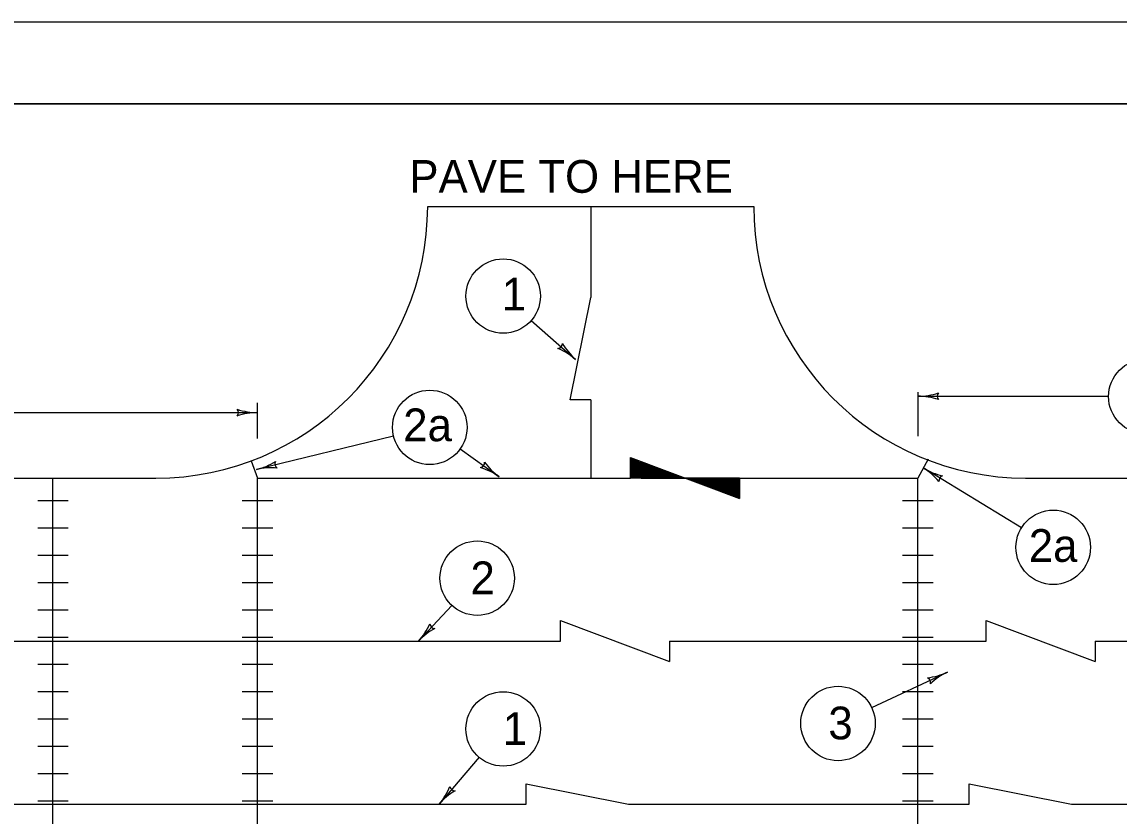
# Model space of a CAD drawing. Extents: x 1000 to 1036.3, y 1000 to 1022.
# Drawn here: x 1014.28 to 1020.98, y 1017.15 to 1022 of the extents above; entities that cross this region are included whole.
import ezdxf

# ---------------------------------------------------------------- set-up
doc = ezdxf.new("R2010")
doc.units = 0
for name, color, linetype in [('Level 1', 7, 'Continuous'), ('Level 10', 7, 'Continuous'), ('Level 11', 7, 'Continuous')]:
    doc.layers.add(name, color=color, linetype=linetype)

msp = doc.modelspace()

# ---------------------------------------------------------------- linework, layer by layer
at = {"layer": 'Level 1'}
for p, q in [((1016.7597, 1020.873), (1018.7517, 1020.873)), ((1017.7557, 1020.873), (1017.7557, 1020.3167)), ((1017.6307, 1019.6917), (1017.7557, 1020.3167)), ((1017.3921, 1020.1752), (1017.6634, 1019.9378)), ((1019.7544, 1019.7373), (1019.7544, 1019.4682)), ((1015.7207, 1019.4544), (1015.7207, 1019.6731)), ((1017.7557, 1019.6917), (1017.6307, 1019.6917)), ((1017.7557, 1019.6917), (1017.7557, 1019.213)), ((1019.7544, 1019.713), (1020.9192, 1019.713)), ((1013.8445, 1019.613), (1015.7207, 1019.613)), ((1016.5516, 1019.469), (1015.7133, 1019.2647)), ((1016.958, 1019.3911), (1017.1972, 1019.2211)), ((1017.9991, 1019.213), (1017.9991, 1019.338)), ((1017.9991, 1019.338), (1018.6652, 1019.088)), ((1017.9991, 1019.3342), (1018.0093, 1019.3342)), ((1017.9991, 1019.3288), (1018.0237, 1019.3288)), ((1017.9991, 1019.3233), (1018.0382, 1019.3233)), ((1019.8163, 1019.3288), (1019.7544, 1019.213)), ((1015.6813, 1019.3182), (1015.7207, 1019.213)), ((1017.9991, 1019.3189), (1018.0499, 1019.3189)), ((1017.9991, 1019.3113), (1018.0702, 1019.3113)), ((1017.9991, 1019.3058), (1018.0848, 1019.3058)), ((1017.9991, 1019.2993), (1018.1021, 1019.2993)), ((1017.9991, 1019.2938), (1018.1167, 1019.2938)), ((1017.9991, 1019.2873), (1018.1341, 1019.2873)), ((1017.9991, 1019.2818), (1018.1487, 1019.2818)), ((1017.9991, 1019.2755), (1018.1627, 1019.2755)), ((1017.9991, 1019.2698), (1018.1807, 1019.2698)), ((1017.9991, 1019.2633), (1018.198, 1019.2633)), ((1017.9991, 1019.2557), (1018.2184, 1019.2557)), ((1020.3871, 1018.9085), (1019.7874, 1019.2747)), ((1010.35, 1019.213), (1015.0997, 1019.213)), ((1014.4707, 1016.225), (1014.4707, 1019.213)), ((1015.7207, 1016.225), (1015.7207, 1019.213)), ((1015.7207, 1019.213), (1017.9991, 1019.213)), ((1017.9991, 1019.2524), (1018.2271, 1019.2524)), ((1017.9991, 1019.2469), (1018.2417, 1019.2469)), ((1017.9991, 1019.2426), (1018.2533, 1019.2426)), ((1017.9991, 1019.235), (1018.2735, 1019.235)), ((1017.9991, 1019.2295), (1018.2882, 1019.2295)), ((1017.9991, 1019.2218), (1018.3086, 1019.2218)), ((1017.9991, 1019.2186), (1018.3172, 1019.2186)), ((1017.9991, 1019.2164), (1018.323, 1019.2164)), ((1018.6652, 1019.213), (1017.9991, 1019.213)), ((1018.0645, 1019.213), (1019.7544, 1019.213)), ((1018.6652, 1019.2077), (1018.3463, 1019.2077)), ((1018.6652, 1019.2033), (1018.3579, 1019.2033)), ((1018.6652, 1019.1979), (1018.3723, 1019.1979)), ((1018.6652, 1019.1935), (1018.3841, 1019.1935)), ((1018.6652, 1019.187), (1018.4014, 1019.187)), ((1018.6652, 1019.213), (1018.6652, 1019.088)), ((1019.7544, 1016.225), (1019.7544, 1019.213)), ((1020.4117, 1019.213), (1026.5003, 1019.213)), ((1018.6652, 1019.1837), (1018.4103, 1019.1837)), ((1018.6652, 1019.1782), (1018.4248, 1019.1782)), ((1018.6652, 1019.1728), (1018.4392, 1019.1728)), ((1018.6652, 1019.1695), (1018.448, 1019.1695)), ((1018.6652, 1019.1641), (1018.4624, 1019.1641)), ((1018.6652, 1019.1586), (1018.4771, 1019.1586)), ((1018.6652, 1019.1553), (1018.4857, 1019.1553)), ((1018.6652, 1019.1505), (1018.4987, 1019.1505)), ((1018.6652, 1019.1466), (1018.5091, 1019.1466)), ((1018.6652, 1019.1444), (1018.5148, 1019.1444)), ((1018.6652, 1019.139), (1018.5293, 1019.139)), ((1018.6652, 1019.1335), (1018.5439, 1019.1335)), ((1018.6652, 1019.1302), (1018.5526, 1019.1302)), ((1018.6652, 1019.1259), (1018.5642, 1019.1259)), ((1018.6652, 1019.1215), (1018.5759, 1019.1215)), ((1014.3773, 1019.0753), (1014.564, 1019.0752)), ((1015.6273, 1019.0753), (1015.814, 1019.0752)), ((1018.6652, 1019.1172), (1018.5875, 1019.1172)), ((1018.6652, 1019.1117), (1018.6019, 1019.1117)), ((1018.6652, 1019.1073), (1018.6137, 1019.1073)), ((1018.6652, 1019.1008), (1018.631, 1019.1008)), ((1018.6652, 1019.0953), (1018.6457, 1019.0953)), ((1018.6652, 1019.0899), (1018.6601, 1019.0899)), ((1019.661, 1019.0753), (1019.8478, 1019.0752)), ((1014.3773, 1018.9086), (1014.564, 1018.9086)), ((1015.6273, 1018.9086), (1015.814, 1018.9086)), ((1019.661, 1018.9086), (1019.8478, 1018.9086)), ((1014.3772, 1018.7419), (1014.5639, 1018.7419)), ((1015.6272, 1018.7419), (1015.8139, 1018.7419)), ((1019.6609, 1018.7419), (1019.8477, 1018.7419)), ((1014.3772, 1018.5753), (1014.5639, 1018.5752)), ((1015.6272, 1018.5753), (1015.8139, 1018.5752)), ((1019.6609, 1018.5753), (1019.8477, 1018.5752)), ((1014.3772, 1018.4085), (1014.5639, 1018.4085)), ((1015.6272, 1018.4085), (1015.8139, 1018.4085)), ((1016.9068, 1018.4353), (1016.7028, 1018.217)), ((1019.6609, 1018.4085), (1019.8477, 1018.4085)), ((1017.5711, 1018.217), (1017.5711, 1018.342)), ((1017.5711, 1018.342), (1018.2372, 1018.092)), ((1020.1712, 1018.217), (1020.1712, 1018.342)), ((1020.1712, 1018.342), (1020.8373, 1018.092)), ((1012.8083, 1018.217), (1017.5711, 1018.217)), ((1014.3772, 1018.2419), (1014.5639, 1018.2419)), ((1015.6272, 1018.2419), (1015.8139, 1018.2419)), ((1018.2372, 1018.217), (1018.2372, 1018.092)), ((1018.2372, 1018.217), (1020.1712, 1018.217)), ((1019.6609, 1018.2419), (1019.8477, 1018.2419)), ((1020.8373, 1018.217), (1023.055, 1018.217)), ((1020.8373, 1018.217), (1020.8373, 1018.092)), ((1014.3771, 1018.0753), (1014.5638, 1018.0752)), ((1015.6271, 1018.0753), (1015.8138, 1018.0752)), ((1019.6608, 1018.0753), (1019.8476, 1018.0752)), ((1019.4724, 1017.8105), (1019.9352, 1018.0278)), ((1014.3771, 1017.9086), (1014.5638, 1017.9086)), ((1015.6271, 1017.9086), (1015.8138, 1017.9086)), ((1019.6608, 1017.9086), (1019.8476, 1017.9086)), ((1014.3772, 1017.7419), (1014.5639, 1017.7419)), ((1015.6272, 1017.7419), (1015.8139, 1017.7419)), ((1019.6609, 1017.7419), (1019.8477, 1017.7419)), ((1014.3772, 1017.5752), (1014.5639, 1017.5752)), ((1015.6272, 1017.5752), (1015.8139, 1017.5752)), ((1019.6609, 1017.5752), (1019.8477, 1017.5752)), ((1017.0736, 1017.507), (1016.8302, 1017.221)), ((1014.3771, 1017.4086), (1014.5638, 1017.4086)), ((1015.6271, 1017.4086), (1015.8138, 1017.4086)), ((1019.6608, 1017.4086), (1019.8476, 1017.4086)), ((1017.3613, 1017.221), (1017.3613, 1017.346)), ((1017.3613, 1017.346), (1017.9863, 1017.221)), ((1020.067, 1017.221), (1020.067, 1017.346)), ((1020.067, 1017.346), (1020.692, 1017.221)), ((1014.3771, 1017.2419), (1014.5638, 1017.2419)), ((1015.6271, 1017.2419), (1015.8138, 1017.2419)), ((1019.6608, 1017.2419), (1019.8476, 1017.2419)), ((1012.8883, 1017.221), (1017.3613, 1017.221)), ((1017.9863, 1017.221), (1020.067, 1017.221)), ((1020.692, 1017.221), (1022.9962, 1017.221))]:
    msp.add_line(p, q, dxfattribs=at)
for centre, radius in [((1017.2209, 1020.3249), 0.2274), ((1021.1466, 1019.7115), 0.2274), ((1016.7726, 1019.5228), 0.2274), ((1018.3239, 1019.2145), 0.000903), ((1020.5812, 1018.79), 0.2274), ((1017.0622, 1018.6015), 0.2274), ((1019.2666, 1017.7138), 0.2274), ((1017.2209, 1017.6803), 0.2274)]:
    msp.add_circle(centre, radius, dxfattribs=at)
for centre, radius, start, end in [((1015.0997, 1020.873), 1.66, 270, 0), ((1020.4117, 1020.873), 1.66, 180, 270), ((1017.5515, 1020.0357), 0.0313, 277.59864, 359.71533), ((1017.406, 1019.6436), 0.3909, 48.82404, 67.49282), ((1017.9208, 1020.2321), 0.3909, 210.1712, 228.81793), ((1017.406, 1019.6436), 0.3909, 48.81182, 48.82404), ((1019.7544, 1020.1039), 0.3909, 270, 288.66878), ((1019.9031, 1019.713), 0.0313, 138.7746, 220.89129), ((1019.7544, 1020.1039), 0.3909, 269.98778, 270), ((1019.7544, 1019.3221), 0.3909, 71.34716, 89.99389), ((1015.572, 1019.613), 0.0313, 318.7746, 40.89129), ((1015.7207, 1019.2221), 0.3909, 90, 108.66878), ((1015.7207, 1020.0039), 0.3909, 251.34716, 269.99389), ((1015.7207, 1019.2221), 0.3909, 89.98778, 90), ((1015.6207, 1019.6446), 0.3909, 283.68044, 283.69267), ((1015.6207, 1019.6446), 0.3909, 283.69267, 302.36145), ((1015.8058, 1018.8849), 0.3909, 85.03983, 103.68656), ((1015.8577, 1019.2999), 0.0313, 152.46727, 234.58396), ((1017.076, 1019.3072), 0.0313, 283.36933, 5.48603), ((1016.9707, 1018.9024), 0.3909, 54.59473, 73.26352), ((1017.4237, 1019.5397), 0.3909, 215.94189, 234.58862), ((1019.9912, 1019.6083), 0.3909, 238.57883, 238.59105), ((1019.9912, 1019.6083), 0.3909, 238.59105, 257.25983), ((1019.5837, 1018.941), 0.3909, 39.93821, 58.58494), ((1016.9707, 1018.9024), 0.3909, 54.58251, 54.59473), ((1018.33, 1019.2147), 0.000903, 234.23684, 264.61808), ((1019.9143, 1019.1972), 0.0313, 107.36565, 189.48234), ((1016.4172, 1018.4839), 0.3909, 316.94378, 335.61257), ((1016.8044, 1018.3256), 0.0313, 185.71838, 267.83508), ((1016.9885, 1017.9501), 0.3909, 118.29094, 136.93767), ((1016.4172, 1018.4839), 0.3909, 316.93156, 316.94378), ((1019.769, 1018.3817), 0.3909, 276.50454, 295.15127), ((1019.8006, 1017.9647), 0.0313, 343.93198, 66.04867), ((1020.1014, 1017.674), 0.3909, 115.15738, 133.82616), ((1020.1014, 1017.674), 0.3909, 115.14516, 115.15738), ((1016.5325, 1017.4743), 0.3909, 319.60834, 338.27712), ((1016.9266, 1017.3342), 0.0313, 188.38293, 270.49963), ((1017.128, 1016.9677), 0.3909, 120.95549, 139.60223), ((1016.5325, 1017.4743), 0.3909, 319.59611, 319.60834)]:
    msp.add_arc(centre, radius, start, end, dxfattribs=at)
at = {"layer": 'Level 10'}
for p, q in [((1000, 1022), (1036, 1022)), ((1007, 1021.5), (1035.5, 1021.5))]:
    msp.add_line(p, q, dxfattribs=at)
at = {"layer": 'Level 11'}
msp.add_lwpolyline([(1007, 1000.5), (1035.5, 1000.5), (1035.5, 1021.5), (1007, 1021.5)], close=True, dxfattribs=at)

# ---------------------------------------------------------------- texts
at = {"layer": 'Level 1'}
for s, p in [('PAVE TO HERE', (1016.6477, 1020.9562)), ('1', (1017.2125, 1020.237)), ('2a', (1016.6104, 1019.4383)), ('2a', (1020.4321, 1018.7012)), ('2', (1017.0213, 1018.5037)), ('1', (1017.2183, 1017.5828)), ('3', (1019.2074, 1017.6167))]:
    msp.add_text(s, height=0.2, dxfattribs=at).set_placement(p)

doc.saveas('drawing.dxf')
